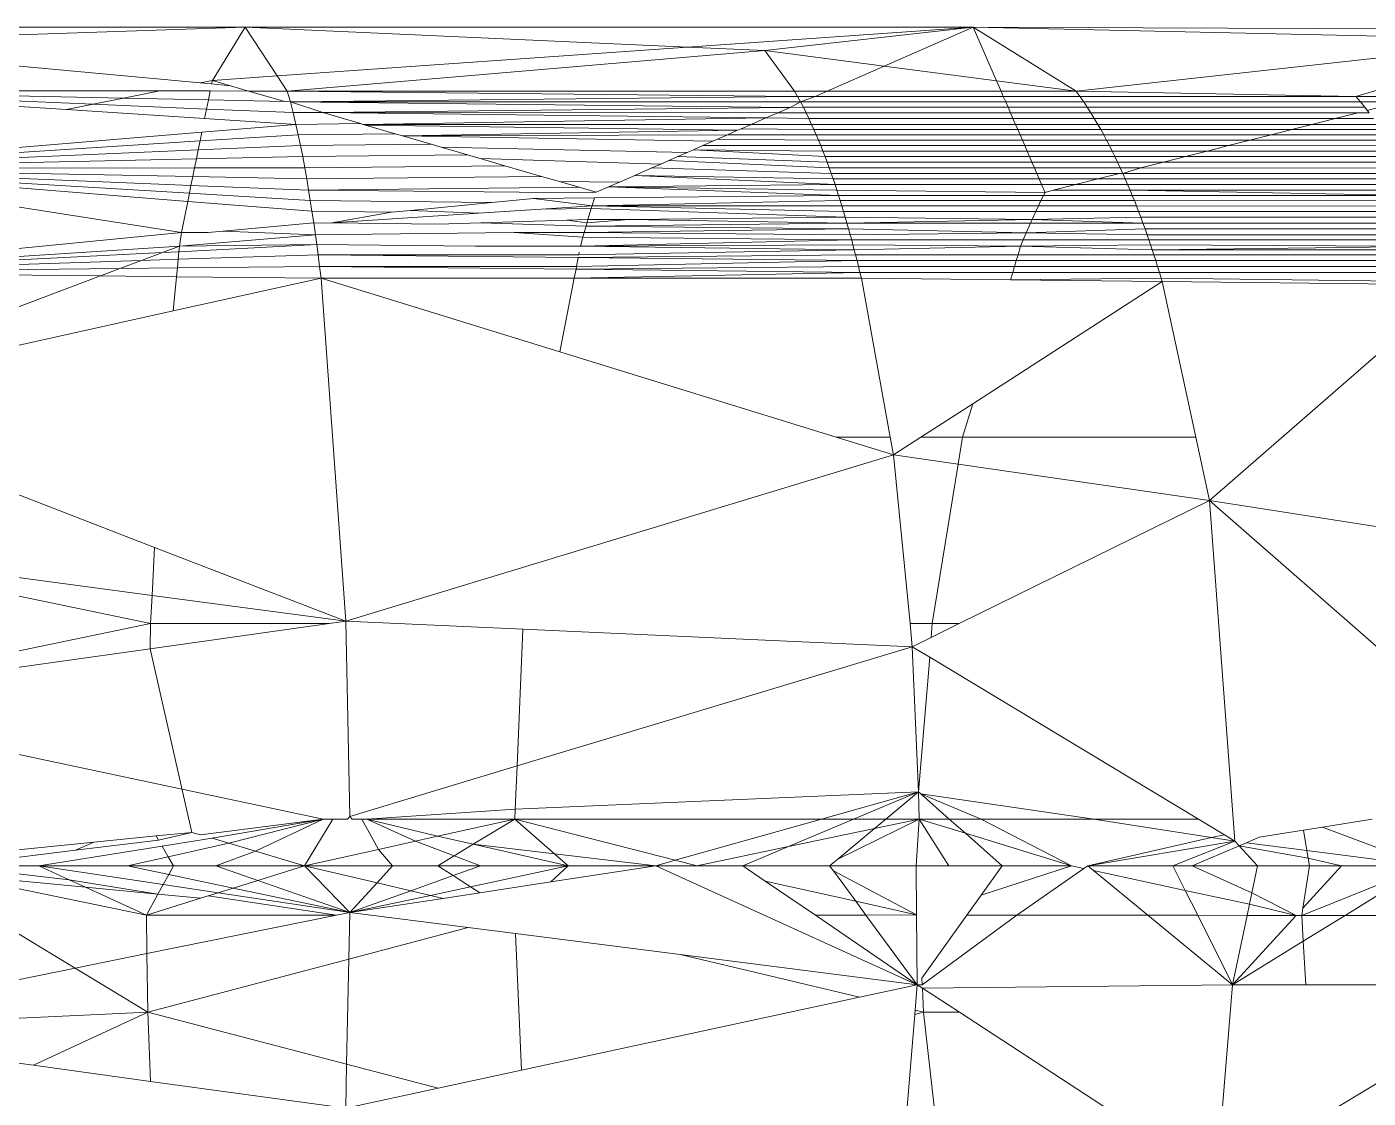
# Model space of a CAD drawing. Header units: metres. Extents: x 294 to 1101, y -498 to -355.
# Drawn here: x 550.93887 to 550.95327, y -391.42721 to -391.41571 of the extents above; entities that cross this region are included whole.
import ezdxf

# ---------------------------------------------------------------- set-up
doc = ezdxf.new("R2010")
doc.units = ezdxf.units.M
doc.layers.add('fur', color=251, linetype='Continuous', lineweight=9)

# ---------------------------------------------------------------- blocks, each defined once
blk = doc.blocks.new('dfsdsf')
at = {"layer": 'fur'}
for p, q in [((144.757049, 54.53644), (144.758075, 54.529833)), ((144.763124, 54.534833), (144.763154, 54.527298)), ((144.754949, 54.533411), (144.758075, 54.529833)), ((144.76241, 54.531406), (144.763016, 54.533411)), ((144.763016, 54.533411), (144.762467, 54.528402)), ((144.763016, 54.533411), (144.763154, 54.527298)), ((144.750788, 54.529908), (144.75288, 54.53339)), ((144.752881, 54.530868), (144.75288, 54.53339)), ((144.753624, 54.532667), (144.753624, 54.531289)), ((144.758075, 54.529833), (144.760387, 54.53249)), ((144.760802, 54.532276), (144.760765, 54.52922)), ((144.760765, 54.52922), (144.760765, 54.532261)), ((144.760802, 54.532276), (144.760819, 54.529202)), ((144.760872, 54.529184), (144.760871, 54.532303)), ((144.760924, 54.532281), (144.760924, 54.529165)), ((144.760988, 54.529143), (144.760988, 54.532253)), ((144.753624, 54.530824), (144.754155, 54.53215)), ((144.754155, 54.53215), (144.753624, 54.531289)), ((144.754155, 54.53215), (144.754155, 54.531253)), ((144.754155, 54.53215), (144.754571, 54.531048)), ((144.75432, 54.530881), (144.754155, 54.53215)), ((144.760424, 54.529327), (144.760392, 54.532109)), ((144.760423, 54.532122), (144.760459, 54.529317)), ((144.760523, 54.529297), (144.760523, 54.532162)), ((144.760586, 54.532188), (144.760586, 54.529278)), ((144.760649, 54.529258), (144.760649, 54.532214)), ((144.760711, 54.532239), (144.760711, 54.529238)), ((144.761052, 54.532225), (144.761052, 54.529119)), ((144.761115, 54.529096), (144.761114, 54.532197)), ((144.761176, 54.532169), (144.761177, 54.529073)), ((144.761235, 54.52905), (144.761234, 54.532141)), ((144.761291, 54.532114), (144.761292, 54.529028)), ((144.76241, 54.532117), (144.76241, 54.531406)), ((144.761348, 54.529005), (144.761348, 54.532086)), ((144.761348, 54.532086), (144.761403, 54.528982)), ((144.761403, 54.532059), (144.761403, 54.528982)), ((144.761465, 54.528956), (144.761464, 54.532027)), ((144.761525, 54.531996), (144.761525, 54.52893)), ((144.761584, 54.528903), (144.761584, 54.531964)), ((144.761642, 54.531931), (144.761643, 54.529098)), ((144.761704, 54.52934), (144.761704, 54.531897)), ((144.761764, 54.531861), (144.761764, 54.529577)), ((144.761824, 54.529809), (144.761823, 54.531826)), ((144.762352, 54.531887), (144.762352, 54.531455)), ((144.761881, 54.53179), (144.761882, 54.530037)), ((144.76194, 54.530269), (144.76194, 54.531753)), ((144.761998, 54.531715), (144.761998, 54.530495)), ((144.762054, 54.530717), (144.762054, 54.531678)), ((144.754656, 54.531581), (144.754571, 54.531048)), ((144.762109, 54.531639), (144.762109, 54.530933)), ((144.762173, 54.531182), (144.762173, 54.531594)), ((144.762234, 54.531548), (144.762294, 54.531502)), ((144.762234, 54.531548), (144.762234, 54.531425)), ((144.762294, 54.53166), (144.76226, 54.531528)), ((144.76226, 54.531528), (144.762294, 54.531502)), ((144.762234, 54.531425), (144.762173, 54.531182)), ((144.762234, 54.531425), (144.762235, 54.52856)), ((144.762294, 54.531502), (144.762352, 54.531455)), ((144.762294, 54.528522), (144.762294, 54.531502)), ((144.762352, 54.531455), (144.76241, 54.531406)), ((144.762352, 54.531455), (144.762352, 54.528484)), ((144.762411, 54.528443), (144.76241, 54.531406)), ((144.76241, 54.531406), (144.762467, 54.528402)), ((144.753624, 54.531289), (144.753348, 54.530841)), ((144.753624, 54.531289), (144.753624, 54.530824)), ((144.753702, 54.530837), (144.754155, 54.531253)), ((144.754155, 54.531253), (144.754155, 54.530909)), ((144.754238, 54.530895), (144.754155, 54.531253)), ((144.762173, 54.531182), (144.762109, 54.530933)), ((144.762173, 54.528598), (144.762173, 54.531182)), ((144.754571, 54.531048), (144.754538, 54.530844)), ((144.752881, 54.530081), (144.752881, 54.530868)), ((144.752881, 54.530868), (144.753348, 54.530841)), ((144.753348, 54.530841), (144.752881, 54.530081)), ((144.753348, 54.530841), (144.753624, 54.530824)), ((144.753624, 54.530824), (144.753702, 54.530837)), ((144.753624, 54.530824), (144.753624, 54.530765)), ((144.753702, 54.530837), (144.754155, 54.530909)), ((144.754155, 54.530909), (144.754155, 54.53035)), ((144.754238, 54.530895), (144.754155, 54.530909)), ((144.754371, 54.530153), (144.754238, 54.530895)), ((144.75432, 54.530881), (144.754238, 54.530895)), ((144.754538, 54.530844), (144.75432, 54.530881)), ((144.754404, 54.530232), (144.75432, 54.530881)), ((144.754538, 54.530844), (144.754462, 54.530367)), ((144.762109, 54.530933), (144.762054, 54.530717)), ((144.762109, 54.530933), (144.762109, 54.528636)), ((144.752881, 54.530081), (144.753624, 54.530765)), ((144.753624, 54.530765), (144.753866, 54.530289)), ((144.753624, 54.530765), (144.753624, 54.530238)), ((144.753745, 54.530264), (144.753624, 54.530765)), ((144.762054, 54.530717), (144.761998, 54.530495)), ((144.762054, 54.528667), (144.762054, 54.530717)), ((144.761998, 54.530495), (144.76194, 54.530269)), ((144.761998, 54.530495), (144.761998, 54.528699)), ((144.752881, 54.530081), (144.753624, 54.530238)), ((144.753624, 54.530238), (144.753745, 54.530264)), ((144.753624, 54.530238), (144.753625, 54.529708)), ((144.753745, 54.530264), (144.753866, 54.530289)), ((144.753893, 54.529573), (144.753745, 54.530264)), ((144.753866, 54.530289), (144.754155, 54.53035)), ((144.753866, 54.530289), (144.754155, 54.529647)), ((144.754155, 54.53035), (144.754155, 54.529647)), ((144.754371, 54.530153), (144.754155, 54.53035)), ((144.754371, 54.530153), (144.754404, 54.530232)), ((144.754462, 54.530367), (144.754404, 54.530232)), ((144.76194, 54.530269), (144.761882, 54.530037)), ((144.761941, 54.52873), (144.76194, 54.530269)), ((144.750788, 54.529908), (144.752881, 54.530081)), ((144.752845, 54.526753), (144.752881, 54.530081)), ((144.752881, 54.530081), (144.753625, 54.529174)), ((144.752881, 54.530081), (144.753625, 54.529708)), ((144.754371, 54.530153), (144.754155, 54.529647)), ((144.75442, 54.530108), (144.754155, 54.529441)), ((144.754155, 54.528528), (144.75442, 54.530108)), ((144.75442, 54.530108), (144.754371, 54.530153)), ((144.75442, 54.530108), (144.758075, 54.529833)), ((144.75442, 54.530108), (144.754488, 54.529995)), ((144.75442, 54.530108), (144.75446, 54.529855)), ((144.754488, 54.529995), (144.75446, 54.529855)), ((144.754488, 54.529995), (144.754656, 54.529716)), ((144.761882, 54.530037), (144.761824, 54.529809)), ((144.761882, 54.530037), (144.761882, 54.52876)), ((144.750788, 54.529908), (144.752585, 54.527152)), ((144.75446, 54.529855), (144.754155, 54.528528)), ((144.75446, 54.529855), (144.754656, 54.528594)), ((144.758075, 54.529833), (144.756755, 54.527148)), ((144.758075, 54.529833), (144.758465, 54.527137)), ((144.758075, 54.529833), (144.758754, 54.529687)), ((144.761824, 54.529809), (144.761764, 54.529577)), ((144.761824, 54.52879), (144.761824, 54.529809)), ((144.753625, 54.529708), (144.753893, 54.529573)), ((144.753625, 54.529708), (144.753625, 54.529174)), ((144.754656, 54.529716), (144.756393, 54.526833)), ((144.754656, 54.528594), (144.754656, 54.529716)), ((144.758754, 54.529687), (144.758754, 54.527185)), ((144.758754, 54.529687), (144.760424, 54.529327)), ((144.753893, 54.529573), (144.754155, 54.529441)), ((144.754105, 54.528589), (144.753893, 54.529573)), ((144.754155, 54.529647), (144.754155, 54.529441)), ((144.761764, 54.529577), (144.761704, 54.52934)), ((144.761764, 54.529577), (144.761765, 54.528819)), ((144.754155, 54.529441), (144.754155, 54.528528)), ((144.760424, 54.529327), (144.759114, 54.527294)), ((144.760424, 54.529327), (144.760459, 54.529317)), ((144.760424, 54.529327), (144.760442, 54.527698)), ((144.760459, 54.529317), (144.760442, 54.527698)), ((144.760459, 54.529317), (144.760523, 54.529297)), ((144.760523, 54.529297), (144.760586, 54.529278)), ((144.760523, 54.529297), (144.760523, 54.527722)), ((144.760586, 54.529278), (144.760649, 54.529258)), ((144.760586, 54.529278), (144.760587, 54.527742)), ((144.760649, 54.529258), (144.760711, 54.529238)), ((144.760649, 54.529258), (144.760649, 54.527761)), ((144.760711, 54.529238), (144.760765, 54.52922)), ((144.760711, 54.529238), (144.760711, 54.52778)), ((144.760765, 54.52922), (144.760819, 54.529202)), ((144.760765, 54.52922), (144.760803, 54.527807)), ((144.761704, 54.52934), (144.761643, 54.529098)), ((144.761704, 54.528848), (144.761704, 54.52934)), ((144.753625, 54.529174), (144.754105, 54.528589)), ((144.753625, 54.529174), (144.753625, 54.527766)), ((144.760819, 54.529202), (144.760803, 54.527807)), ((144.760819, 54.529202), (144.760872, 54.529184)), ((144.760872, 54.529184), (144.760924, 54.529165)), ((144.760872, 54.529184), (144.760872, 54.527836)), ((144.760924, 54.529165), (144.760988, 54.529143)), ((144.760924, 54.529165), (144.760948, 54.527868)), ((144.760988, 54.529143), (144.760948, 54.527868)), ((144.760988, 54.529143), (144.761052, 54.529119)), ((144.761052, 54.529119), (144.761115, 54.529096)), ((144.761052, 54.529119), (144.761052, 54.527914)), ((144.761052, 54.529119), (144.761089, 54.52793)), ((144.761115, 54.529096), (144.761089, 54.52793)), ((144.761115, 54.529096), (144.761177, 54.529073)), ((144.761643, 54.529098), (144.761584, 54.528903)), ((144.761643, 54.529098), (144.761643, 54.528877)), ((144.761177, 54.529073), (144.761235, 54.52905)), ((144.761177, 54.529073), (144.761177, 54.527971)), ((144.761235, 54.52905), (144.761292, 54.529028)), ((144.761235, 54.52905), (144.761238, 54.527999)), ((144.761292, 54.529028), (144.761348, 54.529005)), ((144.761292, 54.529028), (144.761292, 54.528025)), ((144.761348, 54.529005), (144.761403, 54.528982)), ((144.761348, 54.529005), (144.761348, 54.528053)), ((144.761403, 54.528982), (144.761465, 54.528956)), ((144.761403, 54.528982), (144.761403, 54.528157)), ((144.761465, 54.528956), (144.761525, 54.52893)), ((144.761465, 54.528956), (144.761465, 54.528398)), ((144.761525, 54.52893), (144.761584, 54.528903)), ((144.761525, 54.52893), (144.761525, 54.528635)), ((144.761584, 54.528869), (144.761525, 54.528635)), ((144.761584, 54.528903), (144.761643, 54.528877)), ((144.761584, 54.528903), (144.761584, 54.528869)), ((144.761584, 54.528869), (144.761584, 54.527981)), ((144.761643, 54.528877), (144.761704, 54.528848)), ((144.761643, 54.528877), (144.761643, 54.527955)), ((144.761704, 54.528848), (144.761765, 54.528819)), ((144.761704, 54.528848), (144.761704, 54.527928)), ((144.761765, 54.528819), (144.761824, 54.52879)), ((144.761765, 54.528819), (144.761765, 54.527902)), ((144.761824, 54.52879), (144.761882, 54.52876)), ((144.761824, 54.52879), (144.761824, 54.527876)), ((144.761882, 54.52876), (144.761941, 54.52873)), ((144.761882, 54.52876), (144.761882, 54.527851)), ((144.761941, 54.52873), (144.761998, 54.528699)), ((144.761941, 54.52873), (144.761941, 54.527826)), ((144.761998, 54.528699), (144.762054, 54.528667)), ((144.761998, 54.528699), (144.761998, 54.527801)), ((144.762054, 54.528667), (144.762109, 54.528636)), ((144.762054, 54.528667), (144.762055, 54.527776)), ((144.754105, 54.528589), (144.754155, 54.528528)), ((144.754127, 54.528487), (144.754155, 54.528528)), ((144.754656, 54.528594), (144.754928, 54.526736)), ((144.754657, 54.527382), (144.754656, 54.528594)), ((144.761525, 54.528635), (144.761465, 54.528398)), ((144.761525, 54.528635), (144.761525, 54.528006)), ((144.762109, 54.528636), (144.762173, 54.528598)), ((144.762109, 54.528636), (144.76211, 54.527752)), ((144.762173, 54.528598), (144.762235, 54.52856)), ((144.762173, 54.528598), (144.762173, 54.527724)), ((144.762235, 54.52856), (144.762294, 54.528522)), ((144.762235, 54.52856), (144.762235, 54.527698)), ((144.762294, 54.528522), (144.762352, 54.528484)), ((144.762294, 54.528522), (144.762294, 54.527672)), ((144.754127, 54.528487), (144.753625, 54.527766)), ((144.75384, 54.527383), (144.754155, 54.528355)), ((144.754155, 54.528355), (144.754127, 54.528487)), ((144.754155, 54.528355), (144.754155, 54.527609)), ((144.754155, 54.528355), (144.754505, 54.527214)), ((144.754657, 54.527382), (144.754155, 54.528355)), ((144.761465, 54.528398), (144.761403, 54.528157)), ((144.761465, 54.528398), (144.761465, 54.528033)), ((144.762352, 54.528484), (144.762411, 54.528443)), ((144.762352, 54.528484), (144.762352, 54.527647)), ((144.762411, 54.528443), (144.762467, 54.528402)), ((144.762411, 54.528443), (144.762411, 54.527621)), ((144.762467, 54.528402), (144.763154, 54.527298)), ((144.762467, 54.528402), (144.762578, 54.527548)), ((144.762467, 54.528402), (144.762467, 54.527597)), ((144.761381, 54.528069), (144.761348, 54.528053)), ((144.761403, 54.528157), (144.761381, 54.528069)), ((144.761381, 54.528069), (144.761404, 54.525835)), ((144.761465, 54.528033), (144.761381, 54.528069)), ((144.761089, 54.52793), (144.761052, 54.525943)), ((144.761089, 54.52793), (144.761052, 54.527914)), ((144.761089, 54.52793), (144.761177, 54.527971)), ((144.761089, 54.52793), (144.761115, 54.525925)), ((144.761238, 54.527999), (144.761177, 54.527971)), ((144.761177, 54.527971), (144.761177, 54.525907)), ((144.761238, 54.527999), (144.761235, 54.525889)), ((144.761292, 54.528025), (144.761238, 54.527999)), ((144.761348, 54.528053), (144.761292, 54.528025)), ((144.761292, 54.528025), (144.761292, 54.525871)), ((144.761348, 54.528053), (144.761348, 54.525853)), ((144.761465, 54.528033), (144.761465, 54.525815)), ((144.761525, 54.528006), (144.761465, 54.528033)), ((144.761525, 54.528006), (144.761525, 54.525795)), ((144.761584, 54.527981), (144.761525, 54.528006)), ((144.761584, 54.527981), (144.761585, 54.525774)), ((144.761643, 54.527955), (144.761584, 54.527981)), ((144.761643, 54.527955), (144.761643, 54.525753)), ((144.761704, 54.527928), (144.761643, 54.527955)), ((144.761704, 54.527928), (144.761705, 54.52573)), ((144.761765, 54.527902), (144.761704, 54.527928)), ((144.760711, 54.52778), (144.760649, 54.527761)), ((144.760803, 54.527807), (144.760711, 54.52778)), ((144.760711, 54.52778), (144.760711, 54.526036)), ((144.760803, 54.527807), (144.760765, 54.526022)), ((144.760872, 54.527836), (144.760803, 54.527807)), ((144.760803, 54.527807), (144.760819, 54.526008)), ((144.760948, 54.527868), (144.760872, 54.527836)), ((144.760872, 54.527836), (144.760872, 54.525994)), ((144.760948, 54.527868), (144.760924, 54.525979)), ((144.760948, 54.527868), (144.761052, 54.527914)), ((144.760948, 54.527868), (144.760989, 54.525961)), ((144.761052, 54.527914), (144.761052, 54.525943)), ((144.761765, 54.527902), (144.761765, 54.525708)), ((144.761824, 54.527876), (144.761765, 54.527902)), ((144.761824, 54.527876), (144.761824, 54.525685)), ((144.761882, 54.527851), (144.761824, 54.527876)), ((144.761882, 54.527851), (144.761882, 54.525662)), ((144.761941, 54.527826), (144.761882, 54.527851)), ((144.761941, 54.527826), (144.761941, 54.525638)), ((144.761998, 54.527801), (144.761941, 54.527826)), ((144.761998, 54.527801), (144.761999, 54.525613)), ((144.762055, 54.527776), (144.761998, 54.527801)), ((144.753625, 54.527766), (144.752881, 54.526751)), ((144.753625, 54.527766), (144.753625, 54.527229)), ((144.760523, 54.527722), (144.760442, 54.527698)), ((144.760442, 54.527698), (144.760459, 54.526098)), ((144.760587, 54.527742), (144.760523, 54.527722)), ((144.760523, 54.527722), (144.760523, 54.526083)), ((144.760649, 54.527761), (144.760587, 54.527742)), ((144.760587, 54.527742), (144.760587, 54.526067)), ((144.760649, 54.527761), (144.760649, 54.526052)), ((144.762055, 54.527776), (144.762055, 54.525589)), ((144.76211, 54.527752), (144.762055, 54.527776)), ((144.76211, 54.527752), (144.76211, 54.525564)), ((144.762173, 54.527724), (144.76211, 54.527752)), ((144.762173, 54.527724), (144.762173, 54.525535)), ((144.762235, 54.527698), (144.762173, 54.527724)), ((144.762235, 54.527698), (144.762235, 54.525505)), ((144.762294, 54.527672), (144.762235, 54.527698)), ((144.762294, 54.527672), (144.762295, 54.525475)), ((144.762352, 54.527647), (144.762294, 54.527672)), ((144.762352, 54.527647), (144.762353, 54.525445)), ((144.762411, 54.527621), (144.762352, 54.527647)), ((144.75384, 54.527383), (144.754155, 54.527609)), ((144.754505, 54.527214), (144.754155, 54.527609)), ((144.754155, 54.527609), (144.754155, 54.527037)), ((144.762411, 54.527621), (144.762411, 54.525602)), ((144.762467, 54.527597), (144.762411, 54.527621)), ((144.762467, 54.527597), (144.762467, 54.52573)), ((144.762578, 54.527548), (144.762467, 54.527597)), ((144.762578, 54.527548), (144.762735, 54.526341)), ((144.763154, 54.527298), (144.762578, 54.527548)), ((144.753625, 54.527229), (144.75384, 54.527383)), ((144.754657, 54.527042), (144.754657, 54.527382)), ((144.754928, 54.526736), (144.754657, 54.527382)), ((144.752952, 54.526748), (144.753625, 54.527229)), ((144.754505, 54.527214), (144.754657, 54.526718)), ((144.754657, 54.527042), (144.754505, 54.527214)), ((144.759114, 54.527294), (144.758754, 54.527185)), ((144.759114, 54.527294), (144.758754, 54.526735)), ((144.762735, 54.526341), (144.763154, 54.527298)), ((144.763154, 54.527298), (144.762902, 54.52506)), ((144.763154, 54.527298), (144.762939, 54.52423)), ((144.763154, 54.527298), (144.763152, 54.519484)), ((144.752585, 54.527152), (144.752585, 54.526764)), ((144.752585, 54.527152), (144.752845, 54.526753)), ((144.756755, 54.527148), (144.756606, 54.526847)), ((144.756755, 54.527148), (144.756755, 54.526856)), ((144.758465, 54.527137), (144.756755, 54.526856)), ((144.758754, 54.527185), (144.758465, 54.527137)), ((144.758465, 54.527137), (144.758565, 54.526441)), ((144.758754, 54.527185), (144.758754, 54.526735)), ((144.752585, 54.526764), (144.750485, 54.527004)), ((144.754657, 54.526718), (144.754155, 54.527037)), ((144.754155, 54.527037), (144.754155, 54.526685)), ((144.754657, 54.526718), (144.754657, 54.527042)), ((144.754928, 54.526736), (144.754657, 54.527042)), ((144.756393, 54.526833), (144.75495, 54.526711)), ((144.756393, 54.526833), (144.756507, 54.526644)), ((144.756606, 54.526847), (144.756507, 54.526644)), ((144.756755, 54.526856), (144.756606, 54.526847)), ((144.756755, 54.526856), (144.756755, 54.52662)), ((144.752562, 54.526671), (144.750598, 54.526512)), ((144.752585, 54.526764), (144.752562, 54.526671)), ((144.752606, 54.526675), (144.752562, 54.526671)), ((144.752585, 54.526764), (144.752606, 54.526675)), ((144.752845, 54.526753), (144.752585, 54.526764)), ((144.752881, 54.526697), (144.752606, 54.526675)), ((144.752881, 54.526697), (144.752748, 54.526079)), ((144.752881, 54.526697), (144.752845, 54.526753)), ((144.752952, 54.526748), (144.752881, 54.526751)), ((144.752881, 54.526751), (144.752881, 54.526697)), ((144.752881, 54.526697), (144.754156, 54.52389)), ((144.752881, 54.526697), (144.753631, 54.52669)), ((144.752881, 54.526697), (144.753625, 54.525605)), ((144.752881, 54.526697), (144.753628, 54.526146)), ((144.753204, 54.524153), (144.752881, 54.526697)), ((144.753631, 54.52669), (144.753628, 54.526146)), ((144.753631, 54.52669), (144.754155, 54.526685)), ((144.753777, 54.526037), (144.753631, 54.52669)), ((144.753631, 54.52669), (144.754102, 54.525797)), ((144.754657, 54.526718), (144.754155, 54.526685)), ((144.754155, 54.526685), (144.754155, 54.525757)), ((144.754657, 54.526718), (144.754229, 54.525846)), ((144.754657, 54.526718), (144.754556, 54.526238)), ((144.75495, 54.526711), (144.754657, 54.526718)), ((144.754657, 54.526359), (144.754657, 54.526718)), ((144.75495, 54.526711), (144.754657, 54.526015)), ((144.754657, 54.525669), (144.75495, 54.526711)), ((144.75495, 54.526711), (144.754657, 54.526359)), ((144.75495, 54.526711), (144.754763, 54.522382)), ((144.754928, 54.526736), (144.75495, 54.526711)), ((144.756507, 54.526644), (144.75495, 54.526711)), ((144.755227, 54.522402), (144.756507, 54.526644)), ((144.756755, 54.52662), (144.756507, 54.526644)), ((144.756507, 54.526644), (144.756695, 54.522465)), ((144.758754, 54.526735), (144.758565, 54.526441)), ((144.758565, 54.526441), (144.756755, 54.52662)), ((144.754657, 54.526359), (144.754556, 54.526238)), ((144.754657, 54.526015), (144.754657, 54.526359)), ((144.758565, 54.526441), (144.75678, 54.520563)), ((144.758565, 54.526441), (144.758754, 54.525828)), ((144.758754, 54.526407), (144.758565, 54.526441)), ((144.758754, 54.526407), (144.758754, 54.525828)), ((144.760459, 54.526098), (144.758754, 54.526407)), ((144.762467, 54.52573), (144.762735, 54.526341)), ((144.762735, 54.526341), (144.762902, 54.52506)), ((144.754556, 54.526238), (144.754229, 54.525846)), ((144.754556, 54.526238), (144.754362, 54.525316)), ((144.752748, 54.526079), (144.751964, 54.52245)), ((144.752748, 54.526079), (144.753204, 54.524153)), ((144.753628, 54.526146), (144.753625, 54.525605)), ((144.753628, 54.526146), (144.753777, 54.526037)), ((144.760523, 54.526083), (144.760459, 54.526098)), ((144.760459, 54.526098), (144.76046, 54.523016)), ((144.76046, 54.523016), (144.760523, 54.526083)), ((144.760587, 54.526067), (144.760523, 54.526083)), ((144.760523, 54.526083), (144.760557, 54.523035)), ((144.760557, 54.523035), (144.760587, 54.526067)), ((144.760649, 54.526052), (144.760587, 54.526067)), ((144.760587, 54.523041), (144.760649, 54.526052)), ((144.760711, 54.526036), (144.760649, 54.526052)), ((144.760649, 54.526052), (144.760682, 54.523059)), ((144.753993, 54.525065), (144.753777, 54.526037)), ((144.753777, 54.526037), (144.754102, 54.525797)), ((144.754657, 54.526015), (144.754362, 54.525316)), ((144.754657, 54.525669), (144.754657, 54.526015)), ((144.760711, 54.526036), (144.760682, 54.523059)), ((144.760765, 54.526022), (144.760711, 54.526036)), ((144.760712, 54.523065), (144.760765, 54.526022)), ((144.760819, 54.526008), (144.760765, 54.526022)), ((144.760765, 54.526022), (144.760804, 54.523083)), ((144.760804, 54.523083), (144.760819, 54.526008)), ((144.760804, 54.523083), (144.760872, 54.525994)), ((144.760872, 54.525994), (144.760819, 54.526008)), ((144.760924, 54.525979), (144.760872, 54.525994)), ((144.760872, 54.525994), (144.760899, 54.523109)), ((144.760989, 54.525961), (144.760924, 54.525979)), ((144.760924, 54.525979), (144.760949, 54.523123)), ((144.760949, 54.523123), (144.760989, 54.525961)), ((144.761052, 54.525943), (144.760989, 54.525961)), ((144.760989, 54.525961), (144.76102, 54.523143)), ((144.76102, 54.523143), (144.761052, 54.525943)), ((144.761115, 54.525925), (144.761052, 54.525943)), ((144.761052, 54.525943), (144.76109, 54.523604)), ((144.76109, 54.523604), (144.761115, 54.525925)), ((144.761177, 54.525907), (144.761115, 54.525925)), ((144.761115, 54.525925), (144.761208, 54.523198)), ((144.761235, 54.525889), (144.761177, 54.525907)), ((144.761177, 54.525907), (144.761238, 54.523207)), ((144.754102, 54.525797), (144.754155, 54.525757)), ((144.754229, 54.525846), (144.754155, 54.525757)), ((144.758754, 54.525828), (144.75967, 54.52286)), ((144.761292, 54.525871), (144.761235, 54.525889)), ((144.761235, 54.525889), (144.761238, 54.525586)), ((144.761238, 54.523207), (144.761292, 54.525871)), ((144.761348, 54.525853), (144.761292, 54.525871)), ((144.761323, 54.523234), (144.761348, 54.525853)), ((144.761404, 54.525835), (144.761348, 54.525853)), ((144.761348, 54.525853), (144.761439, 54.523383)), ((144.761465, 54.525815), (144.761404, 54.525835)), ((144.761404, 54.525835), (144.761439, 54.523383)), ((144.761439, 54.523383), (144.761465, 54.525815)), ((144.761525, 54.525795), (144.761465, 54.525815)), ((144.761465, 54.525815), (144.761563, 54.523666)), ((144.761585, 54.525774), (144.761525, 54.525795)), ((144.761563, 54.523666), (144.761525, 54.525795)), ((144.761643, 54.525753), (144.761585, 54.525774)), ((144.761585, 54.525774), (144.761643, 54.52385)), ((144.754155, 54.525757), (144.754155, 54.524826)), ((144.754215, 54.524101), (144.754657, 54.525669)), ((144.754657, 54.522378), (144.754657, 54.525669)), ((144.761705, 54.52573), (144.761643, 54.525753)), ((144.761643, 54.525753), (144.761723, 54.524032)), ((144.761765, 54.525708), (144.761705, 54.52573)), ((144.761705, 54.52573), (144.761765, 54.524128)), ((144.761824, 54.525685), (144.761765, 54.525708)), ((144.761839, 54.524295), (144.761765, 54.525708)), ((144.761882, 54.525662), (144.761824, 54.525685)), ((144.761824, 54.525685), (144.761839, 54.524295)), ((144.761941, 54.525638), (144.761882, 54.525662)), ((144.761882, 54.525662), (144.761882, 54.524395)), ((144.761999, 54.525613), (144.761941, 54.525638)), ((144.761952, 54.524555), (144.761941, 54.525638)), ((144.762411, 54.525602), (144.762467, 54.52573)), ((144.762467, 54.52573), (144.762467, 54.525381)), ((144.753625, 54.525605), (144.753993, 54.525065)), ((144.761238, 54.525586), (144.761238, 54.523207)), ((144.762055, 54.525589), (144.761999, 54.525613)), ((144.761999, 54.524661), (144.761999, 54.525613)), ((144.76211, 54.525564), (144.762055, 54.525589)), ((144.762055, 54.525589), (144.762063, 54.524807)), ((144.762173, 54.525535), (144.76211, 54.525564)), ((144.76211, 54.525564), (144.76211, 54.524915)), ((144.762235, 54.525505), (144.762173, 54.525535)), ((144.762173, 54.525535), (144.762179, 54.525071)), ((144.762295, 54.525475), (144.762235, 54.525505)), ((144.762235, 54.5252), (144.762235, 54.525505)), ((144.762295, 54.525475), (144.762293, 54.525333)), ((144.762353, 54.525445), (144.762295, 54.525475)), ((144.762353, 54.525445), (144.762411, 54.525602)), ((144.762411, 54.525602), (144.762411, 54.525413)), ((144.762235, 54.5252), (144.762293, 54.525333)), ((144.762236, 54.520319), (144.762293, 54.525333)), ((144.762293, 54.525333), (144.762353, 54.525445)), ((144.762293, 54.525333), (144.762353, 54.519969)), ((144.762411, 54.525413), (144.762353, 54.525445)), ((144.762353, 54.525445), (144.762353, 54.519969)), ((144.762353, 54.519969), (144.762411, 54.525413)), ((144.762411, 54.525413), (144.762468, 54.519936)), ((144.762467, 54.525381), (144.762411, 54.525413)), ((144.762902, 54.52506), (144.762467, 54.525381)), ((144.762467, 54.525381), (144.762468, 54.519936)), ((144.754362, 54.525316), (144.754155, 54.524826)), ((144.754362, 54.525316), (144.754156, 54.524332)), ((144.762179, 54.525071), (144.762235, 54.5252)), ((144.762236, 54.520319), (144.762235, 54.5252)), ((144.753993, 54.525065), (144.754155, 54.524826)), ((144.76211, 54.520749), (144.762179, 54.525071)), ((144.76211, 54.524915), (144.762179, 54.525071)), ((144.762179, 54.525071), (144.762236, 54.520319)), ((144.762902, 54.52506), (144.762468, 54.519936)), ((144.762902, 54.52506), (144.762939, 54.52423)), ((144.762063, 54.524807), (144.76211, 54.524915)), ((144.76211, 54.524915), (144.76211, 54.520749)), ((144.754155, 54.524826), (144.754156, 54.524332)), ((144.761987, 54.521171), (144.762047, 54.52477)), ((144.761999, 54.524661), (144.762047, 54.52477)), ((144.762063, 54.524807), (144.762047, 54.52477)), ((144.762047, 54.52477), (144.762103, 54.520775)), ((144.761952, 54.524555), (144.761999, 54.524661)), ((144.761987, 54.521171), (144.761999, 54.524661)), ((144.761882, 54.524395), (144.761929, 54.524502)), ((144.761929, 54.524502), (144.761952, 54.524555)), ((144.761929, 54.524502), (144.761987, 54.521171)), ((144.754156, 54.524332), (144.754215, 54.524101)), ((144.754156, 54.524332), (144.754156, 54.52389)), ((144.761882, 54.524395), (144.761839, 54.524295)), ((144.761765, 54.524128), (144.761809, 54.524227)), ((144.761839, 54.524295), (144.761809, 54.524227)), ((144.761809, 54.524227), (144.761867, 54.521586)), ((144.762939, 54.52423), (144.76263, 54.519829)), ((144.762939, 54.52423), (144.763152, 54.519484)), ((144.753429, 54.522387), (144.753204, 54.524153)), ((144.754156, 54.52389), (144.754215, 54.524101)), ((144.754215, 54.524101), (144.754657, 54.522378)), ((144.761723, 54.524032), (144.761765, 54.524128)), ((144.754156, 54.52389), (144.753984, 54.522765)), ((144.754156, 54.52389), (144.754156, 54.522952)), ((144.754387, 54.521932), (144.754156, 54.52389)), ((144.761643, 54.52385), (144.761685, 54.523945)), ((144.761723, 54.524032), (144.761685, 54.523945)), ((144.761685, 54.523945), (144.761745, 54.522005)), ((144.761563, 54.523666), (144.761643, 54.52385)), ((144.761053, 54.523152), (144.76109, 54.523604)), ((144.76109, 54.523604), (144.76109, 54.523163)), ((144.76149, 54.5235), (144.761563, 54.523666)), ((144.761439, 54.523383), (144.76149, 54.5235)), ((144.76149, 54.5235), (144.761497, 54.522857)), ((144.761382, 54.523253), (144.761439, 54.523383)), ((144.76109, 54.523163), (144.761208, 54.523198)), ((144.761202, 54.522662), (144.761238, 54.523207)), ((144.761208, 54.523198), (144.761202, 54.522662)), ((144.761208, 54.523198), (144.761238, 54.523207)), ((144.761238, 54.523207), (144.761323, 54.523234)), ((144.761316, 54.522577), (144.761238, 54.523207)), ((144.761316, 54.522577), (144.761323, 54.523234)), ((144.761382, 54.523253), (144.761375, 54.52318)), ((144.761375, 54.52318), (144.761404, 54.520165)), ((144.761382, 54.523253), (144.761436, 54.523068)), ((144.76046, 54.523016), (144.760557, 54.523035)), ((144.760557, 54.523035), (144.760587, 54.523041)), ((144.760557, 54.523035), (144.760587, 54.520282)), ((144.760587, 54.523041), (144.760682, 54.523059)), ((144.760587, 54.520282), (144.760587, 54.523041)), ((144.760682, 54.523059), (144.760712, 54.520266)), ((144.760712, 54.523065), (144.760738, 54.52307)), ((144.760712, 54.520266), (144.760712, 54.523065)), ((144.760804, 54.523083), (144.760899, 54.523109)), ((144.760804, 54.523083), (144.760804, 54.521955)), ((144.760899, 54.523109), (144.760949, 54.523123)), ((144.760899, 54.523109), (144.760949, 54.522372)), ((144.760949, 54.523123), (144.76102, 54.523143)), ((144.760949, 54.523123), (144.760949, 54.522372)), ((144.76102, 54.523143), (144.76109, 54.523163)), ((144.76102, 54.523143), (144.761053, 54.522012)), ((144.761083, 54.522936), (144.761053, 54.523152)), ((144.76109, 54.523163), (144.761083, 54.522936)), ((144.761404, 54.520165), (144.761436, 54.523068)), ((144.761436, 54.523068), (144.761497, 54.522857)), ((144.753931, 54.521902), (144.754156, 54.522952)), ((144.753984, 54.522765), (144.754156, 54.522952)), ((144.754156, 54.522952), (144.754156, 54.52201)), ((144.754387, 54.521932), (144.754156, 54.522952)), ((144.754657, 54.522378), (144.754156, 54.522952)), ((144.75967, 54.52286), (144.76046, 54.523016)), ((144.76046, 54.520298), (144.76046, 54.523016)), ((144.761053, 54.522012), (144.761083, 54.522936)), ((144.753984, 54.522765), (144.753867, 54.522001)), ((144.75967, 54.52286), (144.76046, 54.520298)), ((144.761497, 54.522857), (144.761552, 54.522666)), ((144.761158, 54.521987), (144.761202, 54.522662)), ((144.761526, 54.520145), (144.761552, 54.522666)), ((144.761552, 54.522666), (144.761667, 54.522272)), ((144.755227, 54.522402), (144.756695, 54.522465)), ((144.75678, 54.520563), (144.756695, 54.522465)), ((144.761273, 54.522132), (144.761316, 54.522577)), ((144.751964, 54.52245), (144.751771, 54.521554)), ((144.751964, 54.52245), (144.753429, 54.522387)), ((144.753493, 54.521878), (144.753429, 54.522387)), ((144.754657, 54.522378), (144.754387, 54.521932)), ((144.754657, 54.522378), (144.754473, 54.521549)), ((144.754657, 54.522378), (144.754763, 54.522382)), ((144.754763, 54.522382), (144.754657, 54.520788)), ((144.754657, 54.520788), (144.754657, 54.522378)), ((144.754686, 54.520608), (144.755227, 54.522402)), ((144.754763, 54.522382), (144.755227, 54.522402)), ((144.760949, 54.522372), (144.760925, 54.520238)), ((144.761644, 54.520124), (144.761667, 54.522272)), ((144.761667, 54.522272), (144.761745, 54.522005)), ((144.761273, 54.522132), (144.761188, 54.521262)), ((144.761293, 54.520183), (144.761273, 54.522132)), ((144.753493, 54.521878), (144.753156, 54.520598)), ((144.753655, 54.520608), (144.753493, 54.521878)), ((144.753867, 54.522001), (144.753807, 54.52161)), ((144.753839, 54.521473), (144.753931, 54.521902)), ((144.753867, 54.522001), (144.753931, 54.521902)), ((144.753931, 54.521902), (144.754051, 54.521716)), ((144.754051, 54.521716), (144.754156, 54.52201)), ((144.754156, 54.52201), (144.754156, 54.521551)), ((144.754263, 54.521728), (144.754156, 54.52201)), ((144.754387, 54.521932), (144.754263, 54.521728)), ((144.754473, 54.521549), (144.754387, 54.521932)), ((144.76082, 54.520252), (144.760804, 54.521955)), ((144.761053, 54.522012), (144.761038, 54.521555)), ((144.761055, 54.520415), (144.761158, 54.521987)), ((144.761188, 54.521262), (144.761158, 54.521987)), ((144.761745, 54.522005), (144.761784, 54.52187)), ((144.761784, 54.52187), (144.761766, 54.520101)), ((144.761784, 54.52187), (144.761867, 54.521586)), ((144.753807, 54.52161), (144.753655, 54.520608)), ((144.753839, 54.521473), (144.753807, 54.52161)), ((144.753889, 54.521263), (144.754051, 54.521716)), ((144.754051, 54.521716), (144.754156, 54.521551)), ((144.754263, 54.521728), (144.754156, 54.521551)), ((144.75442, 54.521311), (144.754263, 54.521728)), ((144.751771, 54.521554), (144.751556, 54.520563)), ((144.751771, 54.521554), (144.752027, 54.520573)), ((144.753655, 54.520608), (144.753839, 54.521473)), ((144.753889, 54.521263), (144.753839, 54.521473)), ((144.754156, 54.521551), (144.754156, 54.521066)), ((144.754473, 54.521549), (144.75442, 54.521311)), ((144.754657, 54.520788), (144.754473, 54.521549)), ((144.761038, 54.521555), (144.761055, 54.520415)), ((144.761867, 54.521586), (144.761897, 54.521481)), ((144.761897, 54.521481), (144.761883, 54.520078)), ((144.761897, 54.521481), (144.761987, 54.521171)), ((144.75442, 54.521311), (144.754332, 54.520914)), ((144.754657, 54.520788), (144.75442, 54.521311)), ((144.753655, 54.520608), (144.753889, 54.521263)), ((144.753974, 54.520899), (144.753889, 54.521263)), ((144.761168, 54.521056), (144.761188, 54.521262)), ((144.76201, 54.521095), (144.761987, 54.521171)), ((144.753974, 54.520899), (144.754156, 54.521066)), ((144.754156, 54.521066), (144.754156, 54.520119)), ((144.754332, 54.520914), (144.754156, 54.521066)), ((144.761168, 54.521056), (144.761055, 54.520415)), ((144.761178, 54.520201), (144.761168, 54.521056)), ((144.761999, 54.520053), (144.76201, 54.521095)), ((144.76201, 54.521095), (144.762103, 54.520775)), ((144.753655, 54.520608), (144.753974, 54.520899)), ((144.754156, 54.520119), (144.753974, 54.520899)), ((144.754332, 54.520914), (144.754156, 54.520119)), ((144.754657, 54.520736), (144.754332, 54.520914)), ((144.754657, 54.520788), (144.754657, 54.520736)), ((144.754657, 54.520736), (144.754657, 54.520633)), ((144.762103, 54.520775), (144.76211, 54.520749)), ((144.76211, 54.520749), (144.762118, 54.520722)), ((144.752027, 54.520573), (144.753156, 54.520598)), ((144.753156, 54.520598), (144.752586, 54.518438)), ((144.753156, 54.520598), (144.753655, 54.520608)), ((144.753655, 54.520608), (144.753626, 54.520465)), ((144.753655, 54.520608), (144.754156, 54.520119)), ((144.753655, 54.520608), (144.754, 54.519619)), ((144.753655, 54.520608), (144.753918, 54.519356)), ((144.753655, 54.520608), (144.753867, 54.519195)), ((144.754686, 54.520608), (144.754657, 54.520633)), ((144.754686, 54.520608), (144.754657, 54.520582)), ((144.754657, 54.520582), (144.754657, 54.520426)), ((144.754686, 54.520608), (144.75678, 54.520563)), ((144.762118, 54.520722), (144.76211, 54.520029)), ((144.762118, 54.520722), (144.762236, 54.520319)), ((144.751556, 54.520563), (144.752027, 54.520573)), ((144.751844, 54.518466), (144.751556, 54.520563)), ((144.752027, 54.520573), (144.752586, 54.518438)), ((144.753214, 54.518429), (144.753626, 54.520465)), ((144.753626, 54.520465), (144.753626, 54.518423)), ((144.753626, 54.520465), (144.753833, 54.519085)), ((144.75678, 54.520563), (144.756755, 54.520387)), ((144.75678, 54.520563), (144.76046, 54.520298)), ((144.75678, 54.520563), (144.757057, 54.518485)), ((144.757572, 54.518512), (144.75678, 54.520563)), ((144.754657, 54.520426), (144.754156, 54.520119)), ((144.754657, 54.520322), (144.754312, 54.519594)), ((144.754657, 54.520322), (144.754398, 54.519308)), ((144.754657, 54.520322), (144.754451, 54.519128)), ((144.754657, 54.520322), (144.754488, 54.519003)), ((144.754657, 54.520322), (144.754657, 54.520426)), ((144.754657, 54.520322), (144.755912, 54.514409)), ((144.756755, 54.520387), (144.756484, 54.518463)), ((144.756755, 54.520387), (144.756756, 54.518468)), ((144.76046, 54.520298), (144.760109, 54.51871)), ((144.76046, 54.520298), (144.760587, 54.520282)), ((144.760476, 54.518746), (144.76046, 54.520298)), ((144.761055, 54.520415), (144.761052, 54.520359)), ((144.761052, 54.520359), (144.761053, 54.52022)), ((144.762236, 54.519999), (144.762236, 54.520319)), ((144.762236, 54.520319), (144.762353, 54.519969)), ((144.76057, 54.518756), (144.760587, 54.520282)), ((144.760587, 54.520282), (144.760712, 54.520266)), ((144.760712, 54.520266), (144.760663, 54.518765)), ((144.760712, 54.520266), (144.76082, 54.520252)), ((144.760744, 54.518773), (144.76082, 54.520252)), ((144.76082, 54.520252), (144.760804, 54.518779)), ((144.760925, 54.520238), (144.760804, 54.518779)), ((144.76082, 54.520252), (144.760925, 54.520238)), ((144.760964, 54.519243), (144.760925, 54.520238)), ((144.760925, 54.520238), (144.761053, 54.52022)), ((144.760964, 54.519243), (144.761053, 54.52022)), ((144.761053, 54.52022), (144.761178, 54.520201)), ((144.761178, 54.520201), (144.761293, 54.520183)), ((144.761178, 54.520201), (144.761284, 54.518867)), ((144.761293, 54.520183), (144.761404, 54.520165)), ((144.761371, 54.518885), (144.761293, 54.520183)), ((144.761404, 54.520165), (144.761526, 54.520145)), ((144.761404, 54.520165), (144.761456, 54.518902)), ((144.754, 54.519619), (144.754156, 54.520119)), ((144.754156, 54.520119), (144.754156, 54.51917)), ((144.754156, 54.520119), (144.754312, 54.519594)), ((144.761526, 54.520145), (144.761644, 54.520124)), ((144.76155, 54.518921), (144.761526, 54.520145)), ((144.761644, 54.520124), (144.761643, 54.51894)), ((144.761644, 54.520124), (144.761766, 54.520101)), ((144.76174, 54.51896), (144.761766, 54.520101)), ((144.761766, 54.520101), (144.761883, 54.520078)), ((144.761883, 54.520078), (144.761836, 54.51898)), ((144.761883, 54.520078), (144.761999, 54.520053)), ((144.761932, 54.518999), (144.761999, 54.520053)), ((144.761999, 54.520053), (144.76211, 54.520029)), ((144.76211, 54.520029), (144.762026, 54.519019)), ((144.76211, 54.520029), (144.762236, 54.519999)), ((144.762173, 54.519049), (144.76211, 54.520029)), ((144.762236, 54.519999), (144.762353, 54.519969)), ((144.762275, 54.519069), (144.762236, 54.519999)), ((144.762353, 54.519969), (144.762468, 54.519936)), ((144.762353, 54.519969), (144.762354, 54.519911)), ((144.762354, 54.519911), (144.762372, 54.519089)), ((144.762354, 54.519911), (144.762468, 54.51952)), ((144.762468, 54.519936), (144.76263, 54.519829)), ((144.762468, 54.51952), (144.762468, 54.519936)), ((144.76263, 54.519829), (144.762581, 54.519132)), ((144.76263, 54.519829), (144.763152, 54.519484)), ((144.753918, 54.519356), (144.754, 54.519619)), ((144.754, 54.519619), (144.754156, 54.51917)), ((144.754312, 54.519594), (144.754156, 54.51917)), ((144.754312, 54.519594), (144.754398, 54.519308)), ((144.762468, 54.51952), (144.762469, 54.519109)), ((144.762525, 54.519325), (144.762468, 54.51952)), ((144.763152, 54.519484), (144.762581, 54.519132)), ((144.762984, 54.51441), (144.763152, 54.519484)), ((144.763152, 54.519484), (144.763157, 54.51441)), ((144.753867, 54.519195), (144.753918, 54.519356)), ((144.753918, 54.519356), (144.754063, 54.518665)), ((144.754398, 54.519308), (144.754254, 54.518659)), ((144.754398, 54.519308), (144.754451, 54.519128)), ((144.762525, 54.519325), (144.762581, 54.519132)), ((144.762544, 54.519124), (144.762525, 54.519325)), ((144.753833, 54.519085), (144.753867, 54.519195)), ((144.753867, 54.519195), (144.753955, 54.518605)), ((144.754156, 54.51917), (144.754156, 54.518716)), ((144.760949, 54.519086), (144.760964, 54.519243)), ((144.753626, 54.518423), (144.753808, 54.519006)), ((144.753808, 54.519006), (144.753833, 54.519085)), ((144.753808, 54.519006), (144.753852, 54.518548)), ((144.754451, 54.519128), (144.754367, 54.518593)), ((144.754488, 54.519003), (144.754515, 54.518911)), ((144.760949, 54.518799), (144.760949, 54.519086)), ((144.762026, 54.519019), (144.76164, 54.51441)), ((144.76164, 54.51441), (144.761932, 54.518999)), ((144.761932, 54.518999), (144.761836, 54.51898)), ((144.762026, 54.519019), (144.761932, 54.518999)), ((144.762275, 54.519069), (144.762173, 54.519049)), ((144.762269, 54.517565), (144.762173, 54.519049)), ((144.762372, 54.519089), (144.762275, 54.519069)), ((144.762326, 54.517853), (144.762275, 54.519069)), ((144.762469, 54.519109), (144.762372, 54.519089)), ((144.762372, 54.519089), (144.762391, 54.518179)), ((144.762469, 54.519109), (144.762469, 54.518569)), ((144.762581, 54.519132), (144.762544, 54.519124)), ((144.762555, 54.519002), (144.762544, 54.519124)), ((144.762555, 54.519002), (144.762581, 54.519132)), ((144.762555, 54.519002), (144.762984, 54.51441)), ((144.754515, 54.518911), (144.754433, 54.518555)), ((144.754476, 54.518529), (144.754515, 54.518911)), ((144.756484, 54.518463), (144.754515, 54.518911)), ((144.761284, 54.518867), (144.760949, 54.518799)), ((144.761371, 54.518885), (144.761284, 54.518867)), ((144.761284, 54.518867), (144.76164, 54.51441)), ((144.761456, 54.518902), (144.761371, 54.518885)), ((144.76164, 54.51441), (144.761371, 54.518885)), ((144.76155, 54.518921), (144.761456, 54.518902)), ((144.761456, 54.518902), (144.76164, 54.51441)), ((144.761643, 54.51894), (144.76155, 54.518921)), ((144.76164, 54.51441), (144.76155, 54.518921)), ((144.761836, 54.51898), (144.76164, 54.51441)), ((144.76164, 54.51441), (144.76174, 54.51896)), ((144.761643, 54.51894), (144.76164, 54.51441)), ((144.76174, 54.51896), (144.761643, 54.51894)), ((144.761836, 54.51898), (144.76174, 54.51896)), ((144.754063, 54.518665), (144.754156, 54.518716)), ((144.754156, 54.518716), (144.754156, 54.51822)), ((144.754254, 54.518659), (144.754156, 54.518716)), ((144.760109, 54.51871), (144.759157, 54.51441)), ((144.760476, 54.518746), (144.760109, 54.51871)), ((144.76057, 54.518756), (144.760476, 54.518746)), ((144.760484, 54.517931), (144.760476, 54.518746)), ((144.760521, 54.51441), (144.760949, 54.518799)), ((144.760804, 54.518779), (144.760521, 54.51441)), ((144.760563, 54.51814), (144.76057, 54.518756)), ((144.760663, 54.518765), (144.76057, 54.518756)), ((144.760663, 54.518765), (144.76065, 54.518371)), ((144.760744, 54.518773), (144.760663, 54.518765)), ((144.760735, 54.518595), (144.760804, 54.518779)), ((144.760735, 54.518595), (144.760744, 54.518773)), ((144.760804, 54.518779), (144.760744, 54.518773)), ((144.760949, 54.518799), (144.760804, 54.518779)), ((144.760949, 54.518799), (144.76164, 54.51441)), ((144.753852, 54.518548), (144.753955, 54.518605)), ((144.753955, 54.518605), (144.754063, 54.518665)), ((144.753955, 54.518605), (144.754156, 54.517269)), ((144.754063, 54.518665), (144.754156, 54.51822)), ((144.754254, 54.518659), (144.754156, 54.51822)), ((144.754367, 54.518593), (144.754156, 54.517269)), ((144.754367, 54.518593), (144.754254, 54.518659)), ((144.760521, 54.51441), (144.760735, 54.518595)), ((144.76065, 54.518371), (144.760735, 54.518595)), ((144.762391, 54.518179), (144.762469, 54.518569)), ((144.762469, 54.518569), (144.762472, 54.51441)), ((144.752586, 54.518438), (144.751844, 54.518466)), ((144.752016, 54.517213), (144.751844, 54.518466)), ((144.752016, 54.517213), (144.752586, 54.518438)), ((144.752586, 54.518438), (144.752401, 54.514409)), ((144.753058, 54.517659), (144.752586, 54.518438)), ((144.753214, 54.518429), (144.752586, 54.518438)), ((144.753058, 54.517659), (144.753214, 54.518429)), ((144.753626, 54.518423), (144.753214, 54.518429)), ((144.753626, 54.518423), (144.753852, 54.518548)), ((144.753626, 54.518423), (144.753926, 54.517769)), ((144.75407, 54.516269), (144.753626, 54.518423)), ((144.753852, 54.518548), (144.754007, 54.517593)), ((144.753852, 54.518548), (144.753926, 54.517769)), ((144.754433, 54.518555), (144.754323, 54.517663)), ((144.754409, 54.517858), (144.754476, 54.518529)), ((144.754476, 54.518529), (144.754433, 54.518555)), ((144.755912, 54.514409), (144.756756, 54.518468)), ((144.756484, 54.518463), (144.755912, 54.514409)), ((144.756756, 54.518468), (144.756484, 54.518463)), ((144.757057, 54.518485), (144.756756, 54.518468)), ((144.756756, 54.518468), (144.757601, 54.514409)), ((144.757572, 54.518512), (144.757057, 54.518485)), ((144.757057, 54.518485), (144.757601, 54.514409)), ((144.758251, 54.516755), (144.757572, 54.518512)), ((144.76065, 54.518371), (144.760521, 54.51441)), ((144.760563, 54.51814), (144.76065, 54.518371)), ((144.754156, 54.51822), (144.754156, 54.517269)), ((144.760484, 54.517931), (144.760563, 54.51814)), ((144.760521, 54.51441), (144.760563, 54.51814)), ((144.762326, 54.517853), (144.762391, 54.518179)), ((144.762391, 54.518179), (144.762472, 54.51441)), ((144.754259, 54.516373), (144.754409, 54.517858)), ((144.754409, 54.517858), (144.754323, 54.517663)), ((144.759157, 54.51441), (144.760484, 54.517931)), ((144.760521, 54.51441), (144.760484, 54.517931)), ((144.762269, 54.517565), (144.762326, 54.517853)), ((144.762472, 54.51441), (144.762326, 54.517853)), ((144.753926, 54.517769), (144.754007, 54.517593)), ((144.753926, 54.517769), (144.75407, 54.516269)), ((144.752401, 54.514409), (144.753058, 54.517659)), ((144.754101, 54.515939), (144.753058, 54.517659)), ((144.754007, 54.517593), (144.754156, 54.516316)), ((144.754007, 54.517593), (144.754156, 54.517269)), ((144.754323, 54.517663), (144.754156, 54.516316)), ((144.762472, 54.51441), (144.762269, 54.517565)), ((144.754156, 54.517269), (144.754156, 54.516316)), ((144.752401, 54.514409), (144.752016, 54.517213))]:
    blk.add_line(p, q, dxfattribs=at)

msp = doc.modelspace()

# ---------------------------------------------------------------- block references
at = {"layer": 'fur', "xscale": -1, "rotation": 270}
msp.add_blockref('dfsdsf', (496.421729, -536.178869), dxfattribs=at)

doc.saveas('drawing.dxf')
